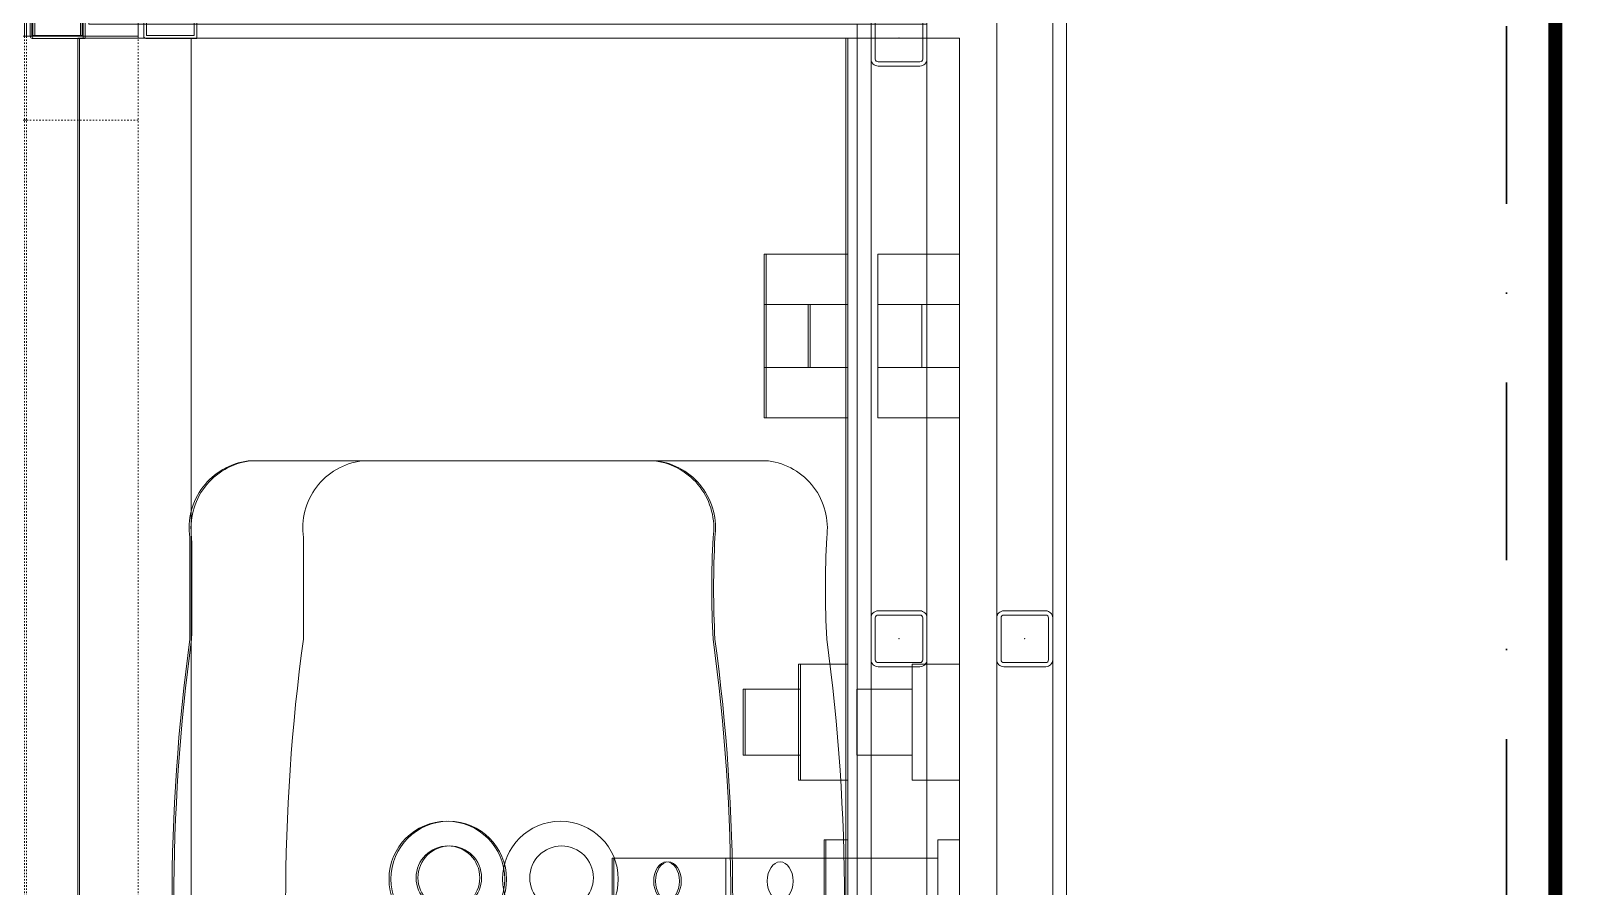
# Model space of a CAD drawing. Extents: x -1133 to 23780, y -1311 to 8245.
# Drawn here: x 10408.4 to 10519.7, y 2168.3 to 2229.5 of the extents above; entities that cross this region are included whole.
import ezdxf

# ---------------------------------------------------------------- set-up
doc = ezdxf.new("R2010")
doc.units = 0
doc.header["$MEASUREMENT"] = 0
for name, pattern in [('DASHDOT', [25.4, 12.7, -6.35, 0, -6.35]), ('DOT2', [0.125, 0, -0.125]), ('HIDDEN2', [4.7625, 3.175, -1.5875])]:
    doc.linetypes.add(name, pattern=pattern)
doc.layers.get('0').update_dxf_attribs({"color": 9, "lineweight": 9})
for name, color, linetype, lineweight in [('05V', 9, 'Continuous', 9), ('06D', 9, 'Continuous', 9), ('10', 9, 'Continuous', 9), ('11', 9, 'Continuous', 9), ('12', 9, 'Continuous', 9), ('20', 9, 'DOT2', 9), ('21', 9, 'Continuous', 9), ('35', 9, 'Continuous', 9), ('E-KABLO', 7, 'Continuous', 30)]:
    doc.layers.add(name, color=color, linetype=linetype, lineweight=lineweight)

# ---------------------------------------------------------------- blocks, each defined once
blk = doc.blocks.new('sıvı sabunluk plan')
for points in [[(5.85, 1.3), (0, 1.3), (0, 13), (5.85, 13), (5.85, 1.3)], [(3.15, 4.9), (0, 4.9), (0, 9.4), (3.15, 9.4), (3.15, 4.9)], [(5.85, 4.9), (3.15, 4.9), (3.15, 9.4), (5.85, 9.4), (5.85, 4.9)]]:
    blk.add_lwpolyline(points)
blk = doc.blocks.new('LAVABO BATARYA PLAN')
at = {"layer": '05V'}
for points in [[(0, 0), (5.5, 0), (5.5, -1.56), (0, -1.56)], [(9.77, 0), (18.07, 0), (18.07, -3.39), (9.77, -3.39)], [(1.18, -1.56), (4.18, -1.56), (4.18, -16.74), (1.18, -16.74)], [(11.55, -3.39), (16.28, -3.39), (16.28, -7.35), (11.55, -7.35)]]:
    blk.add_lwpolyline(points, close=True, dxfattribs=at)
blk = doc.blocks.new('lavabo 120')
at = {"lineweight": 0, "flags": 128}
blk.add_lwpolyline([(55, 0), (0, 0), (0, -120), (55, -120)], close=True, dxfattribs=at)
blk.add_lwpolyline([(55, -120), (55, 0), (0, 0), (0, -120)], close=True)
for points in [[(41.59, -90.14), (10.95, -90.14, -0.414214), (8.55, -87.74, 0.035809), (8.03, -80.54, -0.067889), (8.03, -43, 0.002456), (8.03, -35.74, -0.418149), (12.2, -30.25), (41.32, -30.25)], [(11.93, -90.14), (42.57, -90.14, 0.414214), (44.97, -87.74, -0.035809), (45.49, -80.54, 0.067889), (45.49, -43, -0.025966), (45.49, -35.74, 0.418149), (41.32, -30.25), (12.2, -30.25)]]:
    blk.add_lwpolyline(points, format="xyb")
for centre, radius in [((26.43, -60.17), 4.14), ((26.51, -60.08), 2.28)]:
    blk.add_circle(centre, radius)
at = {"extrusion": (0, 0, -1)}
blk.add_ellipse((42.16, -60.32), major_axis=(0, 1.38), ratio=0.667081, start_param=3.141593, end_param=9.424778, dxfattribs=at)
at = {"extrusion": (0, 0, -1), "zscale": -1, "rotation": 90}
blk.add_blockref('LAVABO BATARYA PLAN', (-55, -62.86), dxfattribs=at)
at = {"layer": '05V'}
blk.add_blockref('sıvı sabunluk plan', (49.15, -28.47), dxfattribs=at)
blk = doc.blocks.new('A$C74064896')
at = {"layer": '05V'}
blk.add_blockref('lavabo 120', (-55.8, -1), dxfattribs=at)
blk = doc.blocks.new('Prf-40x40')
for points in [[(1.5, -2), (-1.5, -2, -0.414214), (-2, -1.5), (-2, 1.5, -0.414214), (-1.5, 2), (1.5, 2, -0.414214), (2, 1.5), (2, -1.5, -0.414214)], [(1.5, -1.7), (-1.5, -1.7, -0.414214), (-1.7, -1.5), (-1.7, 1.5, -0.414214), (-1.5, 1.7), (1.5, 1.7, -0.414214), (1.7, 1.5), (1.7, -1.5, -0.414214)]]:
    blk.add_lwpolyline(points, format="xyb", close=True)
blk.add_point((0, 0))
blk = doc.blocks.new('p-kapı')
at = {"layer": '10'}
blk.add_lwpolyline([(3.03, -0.4), (5, -0.4, -0.414214), (5.02, -0.43), (5.02, -4.05, -0.414214), (4.87, -4.2), (-1, -4.2)], format="xyb", dxfattribs=at)
blk.add_lwpolyline([(2, -1.58), (3.16, -1.58), (3.16, -0.6), (4.82, -0.6), (4.82, -4), (2, -4)], close=True, dxfattribs=at)
at = {"layer": '12', "ltscale": 20}
blk.add_lwpolyline([(0.67, -85.4), (4.87, -85.4), (4.87, -4.6), (0.67, -4.6)], close=True, dxfattribs=at)
at = {"layer": '20'}
for points in [[(4.87, -4.6), (86.47, -4.6)], [(4.87, -4.6), (10.87, -4.6), (10.87, -19.6), (4.87, -19.6), (4.87, -4.6)]]:
    blk.add_lwpolyline(points, dxfattribs=at)
blk.add_arc((4.87, -4.6), 81.6, 270.1053, 0, dxfattribs=at)

msp = doc.modelspace()

# ---------------------------------------------------------------- linework, layer by layer
at = {"layer": '06D'}
for points in [[(10477.5, 2248.5), (10477.5, 2041.66)], [(10472.5, 2230.5), (10472.5, 2041.66)]]:
    msp.add_lwpolyline(points, dxfattribs=at)
at = {"layer": '11'}
for points in [[(10247.5, 2035.27, -0.008074), (10467.5, 2046.51), (10467.5, 2230), (10412.5, 2230), (10412.5, 2240), (10472.5, 2240), (10472.5, 2253), (10482.5, 2253), (10482.5, 2230), (10482.5, 2230), (10482.5, 2046.82, -0.008933), (10705.5, 2049.58, -0.008933)], [(10246.5, 2034.2, -0.008166), (10468.5, 2045.54), (10468.5, 2231), (10413.5, 2231), (10413.5, 2239), (10473.5, 2239), (10473.5, 2252), (10481.5, 2252), (10481.5, 2230), (10481.5, 2045.79, -0.008974), (10705.5, 2048.58, -0.008974)]]:
    msp.add_lwpolyline(points, format="xyb", dxfattribs=at)
at = {"layer": '21', "linetype": 'HIDDEN2', "ltscale": 0.1, "const_width": 1}
msp.add_lwpolyline([(9939.87, 2271.8), (10517.49, 2271.8), (10517.49, 1816.58), (9939.87, 1816.58)], close=True, dxfattribs=at)
at = {"layer": '35'}
for points in [[(10482.5, 2046.82), (10482.5, 2253), (10472.5, 2253), (10472.5, 2353), (10482.5, 2353), (10482.5, 2363), (10705.5, 2363), (10705.5, 2049.58, 0.008933), (10482.5, 2046.82)], [(10472.5, 2230), (10472.5, 2046.51, 0.009024), (10247.5, 2035.27), (10247.5, 2230), (10322.5, 2230), (10322.5, 2240), (10412.5, 2240), (10412.5, 2230)]]:
    msp.add_lwpolyline(points, format="xyb", close=True, dxfattribs=at)
at = {"layer": 'E-KABLO', "color": 6, "linetype": 'DASHDOT'}
msp.add_line((10513.99, 2306.35), (10513.99, 2138.48), dxfattribs=at)

# ---------------------------------------------------------------- block references
at = {"rotation": 270}
for p in [(10412.5, 2234), (10412.63, 2234), (10420.63, 2234)]:
    msp.add_blockref('p-kapı', p, dxfattribs=at)
for p in [(10467.5, 2230), (10467.63, 2230), (10475.63, 2230)]:
    msp.add_blockref('A$C74064896', p)
at = {"layer": '10', "xscale": -1, "rotation": 90}
for p in [(10470.5, 2229), (10470.5, 2186.02), (10479.5, 2186.02)]:
    msp.add_blockref('Prf-40x40', p, dxfattribs=at)

doc.saveas('drawing.dxf')
